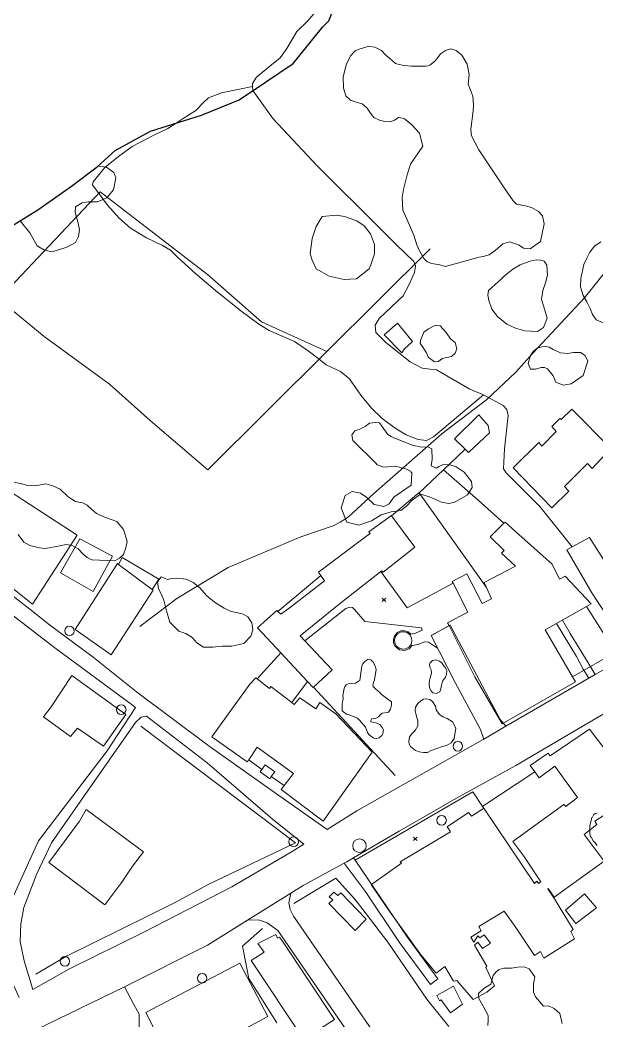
# Model space of a CAD drawing. Header units: metres. Extents: x 4652992 to 4879070, y 2074171 to 2309877.
# Drawn here: x 4653204.8 to 4653298.2, y 2306363.3 to 2306525.2 of the extents above; entities that cross this region are included whole.
import ezdxf

# ---------------------------------------------------------------- set-up
doc = ezdxf.new("R2010")
doc.units = ezdxf.units.M
doc.header["$MEASUREMENT"] = 0
doc.linetypes.add('DGN Style 2', pattern=[66.27138, 39.762828, -26.508552])
doc.linetypes.add('DGN Style 3', pattern=[92.779933, 66.271381, -26.508552])
doc.layers.get('0').update_dxf_attribs({"color": 4, "lineweight": 0})
for name, color, linetype, lineweight in [('Level 1', 2, 'Continuous', 0), ('Level 16', 2, 'Continuous', 0), ('Level 18', 5, 'Continuous', 0), ('Level 19', 38, 'DGN Style 3', 0), ('Level 20', 30, 'DGN Style 3', 0), ('Level 30', 5, 'Continuous', 0), ('Level 31', 38, 'Continuous', 0), ('Level 35', 4, 'Continuous', 0), ('Level 37', 3, 'Continuous', 0), ('Level 38', 3, 'Continuous', 0), ('Level 40', 1, 'Continuous', 0), ('Level 45', 9, 'Continuous', 0), ('Level 53', 5, 'Continuous', 0), ('Level 54', 30, 'DGN Style 2', 0), ('Level 61', 4, 'Continuous', 0), ('Level 62', 4, 'Continuous', 0), ('Level 63', 3, 'Continuous', 0)]:
    doc.layers.add(name, color=color, linetype=linetype, lineweight=lineweight)
doc.layers.add('Limite', color=38, linetype='Continuous', lineweight=0, plot=False)

# ---------------------------------------------------------------- blocks, each defined once
blk = doc.blocks.new('POSTE')
at = {"color": 0, "linetype": 'ByBlock', "lineweight": -2}
blk.add_circle((0, 0), 0.770001, dxfattribs=at)
blk = doc.blocks.new('AL')
at = {"color": 0, "linetype": 'ByBlock', "lineweight": -2, "ltscale": 10}
blk.add_circle((0, 0), 1.100002, dxfattribs=at)
blk = doc.blocks.new('COTA')
at = {"color": 0, "linetype": 'ByBlock', "lineweight": -2, "ltscale": 10}
for p, q in [((0, 0), (-1.419522, -1.408457)), ((-1.408457, 1.419522), (0, 0)), ((1.419522, 1.408457), (0, 0)), ((0, 0), (1.408457, -1.419522))]:
    blk.add_line(p, q, dxfattribs=at)

msp = doc.modelspace()

# ---------------------------------------------------------------- linework, layer by layer
at = {"layer": 'Level 1'}
msp.add_polyline3d([(4653224.210085, 2306427.062929, 1455.464), (4653230.211489, 2306431.557925, 1455), (4653238.538515, 2306436.598879, 1454), (4653250.301089, 2306441.530276, 1453), (4653255.503115, 2306443.321291, 1452.4), (4653256.619875, 2306443.94269, 1452.3), (4653258.00049, 2306444.781924, 1452.3), (4653262.027102, 2306448.505312, 1452), (4653273.119082, 2306458.222109, 1451), (4653280.401125, 2306463.798708, 1450.5), (4653285.074526, 2306468.236086, 1450.18), (4653287.788088, 2306471.251711, 1450), (4653296.190493, 2306480.230288, 1449.4), (4653300.888491, 2306486.122927, 1449), (4653310.75049, 2306498.072695, 1448), (4653316.912722, 2306505.038515, 1447.42), (4653320.309695, 2306509.195925, 1447), (4653334.033083, 2306524.272707, 1446), (4653335.304079, 2306525.262881, 1445.68)], dxfattribs=at)
at = {"layer": 'Level 16', "elevation": 1454.981954, "flags": 128}
msp.add_lwpolyline([(4653268.201503, 2306425.211011), (4653268.264159, 2306424.658422), (4653268.110579, 2306424.123919), (4653267.764144, 2306423.688875), (4653267.277596, 2306423.419522), (4653266.725007, 2306423.356866), (4653266.190504, 2306423.510446), (4653265.75546, 2306423.856881), (4653265.486107, 2306424.343429), (4653265.423451, 2306424.896018), (4653265.577031, 2306425.430521), (4653265.923466, 2306425.865565), (4653266.410014, 2306426.134918), (4653266.962603, 2306426.197574), (4653267.497106, 2306426.043994), (4653267.93215, 2306425.697559), (4653268.201503, 2306425.211011)], dxfattribs=at)
at = {"layer": 'Level 18', "color": 30}
for points in [[(4653340.408606, 2306435.190254, 1450.775027), (4653339.851278, 2306434.783627, 1450.823791), (4653328.206245, 2306428.939916, 1451.407923), (4653321.815818, 2306425.509451, 1451.534385), (4653308.189986, 2306418.085794, 1452.056872), (4653297.661772, 2306411.918107, 1452.390297), (4653285.045483, 2306404.534946, 1453.098137), (4653275.460515, 2306399.226903, 1453.6304), (4653266.195523, 2306393.92863, 1454.245503), (4653258.784715, 2306389.572793, 1454.653805), (4653257.704994, 2306388.938167, 1454.711617), (4653257.288772, 2306388.711438, 1454.750172), (4653250.64433, 2306385.092011, 1455.29055), (4653248.661377, 2306383.855744, 1455.491051), (4653241.661704, 2306379.491816, 1455.878219), (4653235.19862, 2306375.462423, 1456.464015), (4653221.741491, 2306368.704719, 1457.398463), (4653196.330299, 2306356.425816, 1459.267116)], [(4653254.5332, 2306394.184988, 1454.76041), (4653259.323891, 2306397.224664, 1454.435458), (4653279.807268, 2306408.767378, 1453.283866), (4653279.897029, 2306408.819564, 1453.286771), (4653283.464345, 2306410.893554, 1453.113364), (4653296.880918, 2306418.693769, 1452.42811), (4653297.912884, 2306419.29374, 1452.352988), (4653302.754117, 2306422.04177, 1452.066547)], [(4653206.907804, 2306368.260959, 1458.170703), (4653212.817769, 2306371.633901, 1457.867227), (4653224.847146, 2306377.555733, 1457.164692), (4653239.12331, 2306384.915905, 1455.942684), (4653248.886295, 2306390.602048, 1455.346659), (4653250.788168, 2306391.808779, 1455.059591)]]:
    msp.add_polyline3d(points, dxfattribs=at)
at = {"layer": 'Level 19', "linetype": 'DGN Style 3'}
for points in [[(4653204.677984, 2306366.988354, 1458.378355), (4653203.407146, 2306369.786329, 1459.179065), (4653202.615168, 2306371.821697, 1459.349377), (4653202.181591, 2306374.079568, 1459.426677), (4653202.115525, 2306377.009426, 1459.334752), (4653201.646964, 2306378.427547, 1459.306678), (4653199.859666, 2306381.668094, 1459.04637), (4653199.139819, 2306382.766595, 1459.004159), (4653192.314629, 2306389.290591, 1458.879772), (4653183.666489, 2306396.081385, 1459.032296), (4653171.773304, 2306404.681893, 1459.8416), (4653157.975971, 2306415.30473, 1460.698471), (4653170.591062, 2306431.653901, 1459.455392), (4653177.180283, 2306440.833625, 1459.011255), (4653183.221063, 2306448.371634, 1458.559814), (4653195.376255, 2306438.530266, 1457.650336), (4653199.163693, 2306435.47369, 1457.387014), (4653206.437377, 2306429.825436, 1456.999575), (4653209.603904, 2306427.298503, 1456.595062), (4653216.670921, 2306422.079768, 1456.308501), (4653223.709627, 2306416.439648, 1456.07679), (4653235.434396, 2306407.664287, 1455.951261), (4653245.396941, 2306400.589199, 1455.717909), (4653254.5332, 2306394.184988, 1454.76041)], [(4653223.500704, 2306413.947099, 1456.181909), (4653223.059503, 2306414.287784, 1456.179803), (4653210.467273, 2306423.599572, 1456.512859), (4653197.384344, 2306433.644307, 1457.464512), (4653182.905653, 2306444.802364, 1458.599346), (4653173.144262, 2306431.779539, 1459.32872), (4653160.670957, 2306415.991649, 1460.547403), (4653167.711292, 2306410.511792, 1460.142812), (4653176.637198, 2306403.502063, 1459.550798), (4653189.232322, 2306394.045933, 1458.857925), (4653192.972323, 2306391.259191, 1458.842759), (4653196.218908, 2306388.564351, 1458.88073), (4653202.193872, 2306383.399273, 1458.960688), (4653202.852626, 2306382.936045, 1458.96508), (4653203.429222, 2306382.979477, 1458.933648), (4653203.828949, 2306383.573722, 1458.86941), (4653207.838815, 2306392.332684, 1458.075441), (4653218.909775, 2306406.903002, 1456.972889), (4653223.500704, 2306413.947099, 1456.181909)], [(4653302.754117, 2306422.04177, 1452.066547), (4653302.860871, 2306422.8456, 1452.159538), (4653302.729677, 2306423.465116, 1452.239004), (4653301.917523, 2306425.522436, 1452.293603), (4653297.392195, 2306432.505554, 1452.356983), (4653293.311524, 2306439.442312, 1452.234938), (4653294.198361, 2306439.930691, 1452.192424), (4653296.997334, 2306441.472078, 1452.024751), (4653304.152963, 2306430.091064, 1452.23803), (4653306.31862, 2306426.998938, 1452.083561), (4653307.508362, 2306426.031839, 1451.929203), (4653308.858783, 2306425.904808, 1451.833202)], [(4653250.788168, 2306391.808779, 1455.059591), (4653245.671307, 2306395.846116, 1456.014854), (4653235.139161, 2306404.960157, 1456.042962), (4653225.309613, 2306412.550302, 1456.159278), (4653224.451901, 2306412.385745, 1456.270123), (4653223.525862, 2306411.481496, 1456.429757), (4653214.997229, 2306399.287139, 1457.550012), (4653209.910295, 2306392.002369, 1457.975681), (4653207.509954, 2306386.911547, 1458.438854), (4653205.42664, 2306381.527698, 1458.976724), (4653204.97277, 2306378.930267, 1459.248856), (4653204.873351, 2306376.031791, 1459.367583), (4653205.48572, 2306372.943854, 1459.314781), (4653206.907804, 2306368.260959, 1458.170703)]]:
    msp.add_polyline3d(points, dxfattribs=at)
at = {"layer": 'Level 20', "linetype": 'Continuous'}
for points in [[(4653252.950603, 2306526.925704, 1452.813835), (4653251.416545, 2306525.071743, 1453.313835), (4653249.614971, 2306523.370423, 1453.913834), (4653248.028464, 2306520.600353, 1454.413834), (4653246.937551, 2306519.103473, 1454.613835), (4653245.54883, 2306517.948571, 1454.813835), (4653243.111861, 2306515.984436, 1455.013835), (4653242.451987, 2306514.955742, 1455.113835), (4653242.476943, 2306514.460507, 1455.433494), (4653242.510452, 2306513.795557, 1455.8627), (4653245.796911, 2306509.23356, 1456.052), (4653252.906231, 2306501.618915, 1455.552), (4653263.309463, 2306491.247773, 1453.8), (4653265.749047, 2306488.83225, 1453.2), (4653268.584634, 2306486.119807, 1453.1), (4653268.81381, 2306485.398856, 1453.1), (4653268.671462, 2306484.349795, 1453.1), (4653268.209442, 2306483.239432, 1453.1), (4653267.776229, 2306482.27729, 1453.1), (4653266.831478, 2306480.583425, 1453.1), (4653262.935158, 2306476.889248, 1453.2), (4653262.295205, 2306475.813338, 1453.2), (4653262.389366, 2306474.629455, 1453), (4653264.045982, 2306473.0172, 1453), (4653267.995147, 2306469.895142, 1452), (4653269.894302, 2306468.881165, 1452), (4653271.183437, 2306468.693733, 1452), (4653272.240656, 2306468.581919, 1452), (4653277.628744, 2306465.451509, 1451), (4653279.819591, 2306464.521487, 1450.5), (4653283.011815, 2306462.823903, 1450.5), (4653283.598409, 2306462.185588, 1450.5), (4653283.812067, 2306461.217863, 1450.5), (4653283.223444, 2306455.791487, 1451), (4653283.063009, 2306452.572053, 1451.5), (4653283.494344, 2306451.933566, 1451.5), (4653288.968953, 2306446.458769, 1452), (4653294.198361, 2306439.930691, 1452.482)], [(4653279.819591, 2306464.521487, 1450.5), (4653271.769102, 2306457.721839, 1451.013835), (4653270.635905, 2306457.142389, 1451.013835), (4653269.251213, 2306457.33636, 1451.213834), (4653267.309227, 2306458.081351, 1451.413834), (4653265.520267, 2306459.151081, 1451.613835), (4653263.424855, 2306460.692722, 1452.013835), (4653261.712104, 2306462.366389, 1452.213835), (4653259.982409, 2306464.514009, 1452.513835), (4653258.170404, 2306467.131009, 1453.013835), (4653256.677404, 2306468.316427, 1453.213835), (4653254.368522, 2306469.393738, 1453.413834), (4653253.219597, 2306470.290738, 1453.613835), (4653251.439514, 2306471.658118, 1454.113835), (4653249.226311, 2306473.20088, 1454.313835), (4653245.141091, 2306474.937234, 1454.813835), (4653243.452948, 2306475.979886, 1455.013835), (4653240.580156, 2306478.142866, 1455.413834), (4653236.454507, 2306481.409459, 1455.913834), (4653233.241838, 2306484.179032, 1456.213834), (4653230.312558, 2306486.80389, 1456.513835), (4653229.183384, 2306487.953834, 1456.713834), (4653227.906508, 2306488.710154, 1456.813835), (4653225.322924, 2306489.982523, 1456.913834), (4653222.737389, 2306491.544381, 1457.113835), (4653220.839709, 2306493.167013, 1457.213834), (4653218.990936, 2306495.263123, 1457.313835), (4653216.547747, 2306498.5438, 1456.413834), (4653216.689215, 2306499.044394, 1456.413834), (4653218.584277, 2306501.317931, 1456.413834), (4653220.786796, 2306503.136115, 1456.413834), (4653222.957953, 2306504.71661, 1456.313835), (4653226.405763, 2306506.50883, 1455.913834), (4653228.759671, 2306507.659789, 1455.813835), (4653230.086191, 2306508.51817, 1455.760515), (4653231.24755, 2306509.269676, 1455.713834), (4653233.299315, 2306510.58934, 1455.513835), (4653234.562721, 2306511.930011, 1455.313835), (4653235.326307, 2306512.597235, 1455.213834), (4653237.42734, 2306513.425264, 1455.213834), (4653240.369959, 2306514.046724, 1455.213834), (4653242.476943, 2306514.460507, 1455.433494)], [(4653224.123593, 2306362.061871, 1458.889867), (4653224.131477, 2306364.306716, 1458.289867), (4653223.247105, 2306365.86432, 1458.089867), (4653221.741491, 2306368.704719, 1457.582)]]:
    msp.add_polyline3d(points, dxfattribs=at)
at = {"layer": 'Level 30', "color": 1, "elevation": 1459.938305, "flags": 128}
msp.add_lwpolyline([(4653226.384369, 2306432.906474), (4653219.589772, 2306422.434018), (4653213.784594, 2306426.566149), (4653220.5945, 2306437.224493), (4653220.784225, 2306437.082999), (4653226.238981, 2306433.014902), (4653226.384369, 2306432.906474)], dxfattribs=at)
at = {"layer": 'Level 30', "color": 1}
for points in [[(4653280.830606, 2306458.397949, 1453.7383), (4653277.389636, 2306455.197712, 1453.8383), (4653276.853855, 2306455.729809, 1453.790805), (4653275.13348, 2306457.438358, 1453.6383), (4653279.098326, 2306461.282409, 1453.3383), (4653280.584025, 2306459.554093, 1453.4383), (4653280.830606, 2306458.397949, 1453.7383)], [(4653294.116936, 2306462.21935, 1455.3383), (4653300.419101, 2306455.872931, 1455.4383), (4653297.407111, 2306452.642859, 1455.5383), (4653296.688782, 2306453.431251, 1455.4383), (4653292.928229, 2306449.705377, 1455.3383), (4653293.621956, 2306448.936409, 1455.3383), (4653290.901097, 2306446.224829, 1455.3383), (4653284.61003, 2306452.721082, 1455.3383), (4653288.773422, 2306456.804308, 1455.3383), (4653289.29934, 2306456.259167, 1455.3383), (4653291.608671, 2306458.60636, 1455.3383), (4653290.882569, 2306459.394603, 1455.3383), (4653292.199722, 2306460.731437, 1455.3383), (4653292.416501, 2306460.539501, 1455.3383), (4653294.116936, 2306462.21935, 1455.3383)], [(4653268.699358, 2306439.872023, 1457.3383), (4653263.587352, 2306435.818584, 1457.3383), (4653263.388418, 2306436.049462, 1457.3383), (4653263.229791, 2306435.925597, 1457.328739), (4653256.751902, 2306430.867295, 1456.9383), (4653250.159666, 2306425.539556, 1457.2383), (4653250.918944, 2306424.731383, 1457.282089), (4653255.361498, 2306420.002743, 1457.5383), (4653252.338457, 2306417.233603, 1457.832001), (4653252.273623, 2306417.174214, 1457.8383), (4653251.364325, 2306418.146862, 1457.828223), (4653247.019114, 2306422.794801, 1457.780069), (4653243.250048, 2306426.826455, 1457.7383), (4653246.388956, 2306429.644958, 1457.3383), (4653246.569291, 2306429.478442, 1457.3383), (4653247.062757, 2306429.022789, 1457.3383), (4653248.580128, 2306430.160016, 1457.2383), (4653254.097181, 2306434.444012, 1457.2383), (4653253.493774, 2306435.307471, 1457.299476), (4653253.110832, 2306435.85545, 1457.3383), (4653259.89755, 2306440.921037, 1457.6383), (4653261.496438, 2306442.086557, 1457.6383), (4653261.276067, 2306442.385151, 1457.5383), (4653264.92717, 2306445.000837, 1457.5383), (4653264.965508, 2306444.948711, 1457.536268), (4653268.699358, 2306439.872023, 1457.3383)], [(4653290.966598, 2306437.137976, 1455.8383), (4653292.124684, 2306434.716904, 1456.6383), (4653293.039829, 2306435.20077, 1456.6383), (4653297.263516, 2306430.685126, 1455.7383), (4653296.504898, 2306430.257812, 1455.799586), (4653289.836508, 2306426.501643, 1456.3383), (4653294.235345, 2306418.883944, 1456.3383), (4653294.706832, 2306418.067446, 1456.3383), (4653282.87251, 2306411.279159, 1456.3383), (4653278.458838, 2306418.895039, 1456.4383), (4653274.260883, 2306427.183195, 1456.4383), (4653274.027589, 2306427.643795, 1456.4383), (4653277.285541, 2306429.357491, 1456.4383), (4653274.90415, 2306434.0327, 1456.4383), (4653274.762049, 2306434.311675, 1456.4383), (4653277.154336, 2306435.591727, 1456.4383), (4653279.60841, 2306430.744298, 1456.7383), (4653281.12662, 2306431.538297, 1456.9383), (4653280.299879, 2306433.3314, 1455.973227), (4653279.927293, 2306434.139494, 1455.5383), (4653285.031369, 2306436.821687, 1455.6383), (4653282.735152, 2306438.901665, 1455.7383), (4653283.200817, 2306439.344899, 1455.8383), (4653280.916141, 2306441.53211, 1455.0383), (4653283.149167, 2306443.752006, 1455.222782), (4653283.336999, 2306443.938733, 1455.2383), (4653285.529924, 2306441.933686, 1456.1383), (4653290.966598, 2306437.137976, 1455.8383)], [(4653219.813439, 2306438.405336, 1458.5383), (4653216.64495, 2306432.70384, 1458.6383), (4653211.402565, 2306435.717751, 1458.8383), (4653214.494421, 2306441.22376, 1458.8383), (4653219.813439, 2306438.405336, 1458.5383)], [(4653221.976407, 2306412.820516, 1460.2383), (4653218.320021, 2306407.665173, 1460.0383), (4653214.157526, 2306410.604492, 1460.1383), (4653213.008504, 2306409.217061, 1459.3383), (4653208.641246, 2306412.429973, 1459.2383), (4653209.861457, 2306414.041326, 1460.0383), (4653213.233092, 2306419.08443, 1459.8383), (4653221.976407, 2306412.820516, 1460.2383)], [(4653243.183612, 2306418.596426, 1458.5383), (4653245.212331, 2306417.015792, 1458.5383), (4653245.420522, 2306417.318829, 1458.5383), (4653248.804891, 2306414.720294, 1461.484924), (4653249.210765, 2306414.408663, 1461.8383), (4653250.103217, 2306415.483948, 1461.8383), (4653252.710169, 2306413.70681, 1461.9383), (4653253.36463, 2306414.72313, 1458.5383), (4653255.915587, 2306412.93036, 1461.1383), (4653261.817851, 2306406.718626, 1461.1383), (4653253.883288, 2306395.530165, 1461.1383), (4653247.090762, 2306400.633239, 1461.4383), (4653247.574035, 2306401.276418, 1461.560454), (4653249.068882, 2306403.265884, 1461.9383), (4653243.209419, 2306407.508487, 1461.4383), (4653241.839294, 2306405.471222, 1461.266337), (4653241.615911, 2306405.139071, 1461.2383), (4653235.873592, 2306409.178768, 1461.2383), (4653242.047913, 2306417.692227, 1461.3383), (4653242.995616, 2306418.742899, 1458.5383), (4653243.183612, 2306418.596426, 1458.5383)], [(4653299.338799, 2306396.524789, 1456.194133), (4653297.8512, 2306395.520323, 1456.2383), (4653298.202129, 2306394.963782, 1455.4383), (4653296.108129, 2306393.393071, 1455.7383), (4653299.337785, 2306389.081252, 1455.9383), (4653291.244301, 2306383.206293, 1455.9383), (4653290.314784, 2306384.625632, 1458.9383), (4653290.272883, 2306384.58906, 1459.8383), (4653291.347125, 2306382.968554, 1460.0383), (4653294.342787, 2306377.981657, 1456.4383), (4653293.943802, 2306377.66178, 1456.4383), (4653294.570939, 2306376.463542, 1454.8383), (4653289.616844, 2306373.36974, 1454.8383), (4653289.049705, 2306374.429328, 1456.4383), (4653288.087107, 2306373.809365, 1456.4383), (4653284.957545, 2306378.470887, 1460.1383), (4653283.181075, 2306380.936317, 1459.9383), (4653279.100166, 2306378.463842, 1456.9383), (4653279.454571, 2306377.762644, 1456.9383), (4653277.769613, 2306376.77538, 1458.0383), (4653278.247959, 2306375.938447, 1458.0383), (4653278.916643, 2306376.985953, 1455.8383), (4653279.238663, 2306376.625831, 1456.0383), (4653279.953841, 2306377.108892, 1456.0383), (4653280.969247, 2306375.801885, 1456.0383), (4653279.673552, 2306374.911872, 1455.7383), (4653278.931843, 2306375.92834, 1455.7383), (4653278.40472, 2306375.461542, 1455.7383), (4653280.376711, 2306372.032358, 1456.3383), (4653280.236294, 2306371.866973, 1456.3383), (4653281.611376, 2306368.875683, 1455.9383), (4653280.380965, 2306367.851746, 1455.3383), (4653278.164529, 2306366.677595, 1455.3383), (4653275.51644, 2306369.754273, 1456.5383), (4653275.007621, 2306369.612084, 1456.5383), (4653273.559261, 2306371.986928, 1457.5383), (4653272.155623, 2306370.899295, 1457.6383), (4653269.685801, 2306373.874289, 1458.0383), (4653264.44418, 2306381.166787, 1458.8383), (4653261.664523, 2306385.269567, 1458.6383), (4653261.710945, 2306385.302443, 1458.636398), (4653266.54547, 2306388.72625, 1458.4383), (4653266.346881, 2306388.946781, 1458.0383), (4653274.485287, 2306393.828295, 1460.0383), (4653273.976786, 2306394.634086, 1459.7383), (4653277.402461, 2306396.949891, 1460.1383), (4653277.872123, 2306396.359743, 1460.3383), (4653279.836739, 2306397.60464, 1460.3383), (4653279.907078, 2306397.649211, 1460.3383), (4653288.081563, 2306385.457054, 1460.3383), (4653288.483025, 2306385.798129, 1460.3383), (4653288.740633, 2306385.461184, 1460.3383), (4653289.097793, 2306385.692499, 1460.3383), (4653286.336777, 2306389.862172, 1459.0383), (4653284.584806, 2306392.240597, 1456.5383), (4653292.860821, 2306398.231378, 1456.3383), (4653293.149855, 2306397.922843, 1456.3383), (4653295.043681, 2306399.356724, 1456.7383), (4653291.38876, 2306404.408829, 1457.1383), (4653288.837682, 2306402.534934, 1457.1383), (4653288.139892, 2306403.50917, 1456.943671), (4653287.40359, 2306404.537176, 1456.7383), (4653290.286059, 2306406.55261, 1457.0383), (4653290.640628, 2306406.110847, 1456.3383), (4653297.007241, 2306410.403077, 1456.4383), (4653300.881408, 2306405.348377, 1457.0383)], [(4653221.316045, 2306385.664949, 1464.933044), (4653218.574476, 2306382.0047, 1463.633045), (4653209.510692, 2306388.850168, 1463.333045), (4653214.432214, 2306395.536652, 1463.333045), (4653215.525936, 2306397.404349, 1461.033045), (4653224.828282, 2306390.578108, 1461.233044), (4653223.033072, 2306388.223736, 1461.533045), (4653221.316045, 2306385.664949, 1464.933044)], [(4653298.118443, 2306381.47683, 1455.6383), (4653294.752756, 2306378.966992, 1455.1383), (4653293.115598, 2306381.135083, 1455.6383), (4653296.168983, 2306383.778629, 1455.6383), (4653298.118443, 2306381.47683, 1455.6383)], [(4653246.220828, 2306377.19245, 1459.0383), (4653246.482189, 2306376.586707, 1459.0383), (4653246.827981, 2306376.763563, 1459.0383), (4653247.318853, 2306376.098411, 1459.6383), (4653255.709772, 2306363.405329, 1459.7383), (4653253.316591, 2306361.85413, 1459.4383), (4653254.876474, 2306359.44865, 1458.9383), (4653255.094358, 2306359.336121, 1458.8383), (4653258.514194, 2306353.93389, 1458.8383), (4653256.003579, 2306352.267301, 1458.7383), (4653252.580056, 2306357.518398, 1458.7383), (4653250.838234, 2306360.055776, 1459.2383), (4653242.254555, 2306372.968588, 1459.4383), (4653244.335281, 2306374.321241, 1459.6383), (4653243.335097, 2306375.744182, 1459.1383), (4653246.220828, 2306377.19245, 1459.0383)], [(4653231.832829, 2306351.398567, 1460.833), (4653225.215989, 2306364.572904, 1460.833), (4653240.393004, 2306372.519073, 1460.633), (4653244.917815, 2306363.901124, 1460.133)], [(4653244.917815, 2306363.901124, 1460.133), (4653241.424529, 2306362.001041, 1460.133)]]:
    msp.add_polyline3d(points, dxfattribs=at)
at = {"layer": 'Level 31'}
for points in [[(4653266.980328, 2306471.930049, 1454.8383), (4653266.622198, 2306471.344196, 1454.9383), (4653263.749654, 2306474.243414, 1455.4383), (4653265.92188, 2306476.161724, 1455.2383), (4653268.346869, 2306473.167666, 1454.1383), (4653266.980328, 2306471.930049, 1454.8383)], [(4653245.501865, 2306402.761168, 1458.506363), (4653245.244324, 2306402.400078, 1458.538305), (4653243.677347, 2306403.51073, 1458.538305), (4653243.954399, 2306403.90894, 1458.538305), (4653244.480974, 2306404.665792, 1458.538305), (4653246.05062, 2306403.530559, 1458.438305), (4653245.501865, 2306402.761168, 1458.506363)], [(4653255.638572, 2306384.049412, 1458.782), (4653256.252452, 2306383.493993, 1458.882), (4653256.730197, 2306383.937446, 1458.882), (4653260.824104, 2306379.658985, 1458.982), (4653259.072239, 2306377.854596, 1458.982), (4653254.78709, 2306382.207479, 1458.982), (4653255.454525, 2306382.779028, 1458.982), (4653254.868886, 2306383.270704, 1458.782), (4653255.638572, 2306384.049412, 1458.782)], [(4653274.985666, 2306368.820411, 1456.7383), (4653276.446949, 2306365.899942, 1456.6383), (4653274.515296, 2306364.529351, 1456.9383), (4653272.96599, 2306366.588355, 1456.9383), (4653272.715352, 2306366.45936, 1456.9383), (4653272.279014, 2306367.289328, 1456.8383), (4653274.985666, 2306368.820411, 1456.7383)]]:
    msp.add_polyline3d(points, dxfattribs=at)
at = {"layer": 'Level 35'}
for p, q in [((4653246.569291, 2306429.478442, 1455.738305), (4653253.493774, 2306435.307471, 1455.738305)), ((4653248.804891, 2306414.720294, 1457.838304), (4653251.364325, 2306418.146862, 1457.838304)), ((4653265.555866, 2306402.939607, 1458.038305), (4653252.338457, 2306417.233603, 1457.847628))]:
    msp.add_line(p, q, dxfattribs=at)
at = {"layer": 'Level 35', "extrusion": (0.6902634281067311, -0.7235516122044854, 0.0030764093735613), "elevation": 1543151.54081, "flags": 128}
msp.add_lwpolyline([(4958961.219308, -3292.90171), (4958966.659185, -3293.773312), (4958971.475114, -3294.544942)], dxfattribs=at)
at = {"layer": 'Level 35', "extrusion": (-0.6652061769097595, -0.7446881911686014, 0.0542239811811955), "elevation": -4812895.237746, "flags": 128}
msp.add_lwpolyline([(1933816.374169, 262814.602382), (1933823.862254, 262815.734212), (1933829.435105, 262815.734212)], dxfattribs=at)
at = {"layer": 'Level 35', "extrusion": (0.0149253605488548, -0.0391658192213719, 0.9991212500078283), "elevation": -19427.470699, "flags": 128}
msp.add_lwpolyline([(5169558.774913, 497845.263677), (5169564.250951, 497847.196606), (5169564.266027, 497847.138223), (5169568.96715, 497828.93298)], dxfattribs=at)
at = {"layer": 'Level 35', "flags": 128}
for points, elevation in [([(4653220.784225, 2306437.082999), (4653221.378923, 2306438.193704), (4653227.322076, 2306434.723617), (4653226.238981, 2306433.014902)], 1457.316801), ([(4653288.139892, 2306403.50917), (4653279.716833, 2306397.933168), (4653279.907078, 2306397.649211)], 1454.782)]:
    msp.add_lwpolyline(points, dxfattribs=dict(at, elevation=elevation))
at = {"layer": 'Level 37', "extrusion": (0.0734355928212195, 0.0148175284605108, 0.9971898788883279), "elevation": 377340.165464, "flags": 128}
msp.add_lwpolyline([(1340521.945839, -5003249.253922), (1340509.735676, -5003259.584413), (1340519.26872, -5003268.904276), (1340530.353483, -5003257.497698), (1340521.945839, -5003249.253922)], dxfattribs=at)
at = {"layer": 'Level 37'}
for points in [[(4653254.486241, 2306471.53926, 1455.429646), (4653243.898647, 2306476.340217, 1456.713834), (4653235.152932, 2306484.011296, 1457.613835), (4653217.804916, 2306497.395382, 1458.713835), (4653201.326224, 2306480.022142, 1458.5)], [(4653271.204831, 2306488.18111, 1454.5), (4653254.486241, 2306471.53926, 1455.429646), (4653235.237157, 2306452.378531, 1456.5), (4653225.90538, 2306460.392418, 1458), (4653219.295634, 2306466.259974, 1458.5), (4653208.760681, 2306473.979616, 1458.5), (4653201.326224, 2306480.022142, 1458.5), (4653200.132606, 2306480.992283, 1458.5), (4653198.678267, 2306482.174331, 1458.5), (4653196.518137, 2306483.735984, 1455.5)], [(4653224.38042, 2306410.921477, 1457.781954), (4653249.394695, 2306392.028254, 1457.781954), (4653235.413048, 2306385.312351, 1458.381953), (4653229.825507, 2306382.330265, 1459.281954), (4653212.346056, 2306373.688005, 1460.181953), (4653207.386278, 2306370.783247, 1460.481954)]]:
    msp.add_polyline3d(points, dxfattribs=at)
at = {"layer": 'Level 38'}
for p, q in [((4653243.183612, 2306418.596426, 1457.338304), (4653247.019114, 2306422.794801, 1457.338304)), ((4653243.954399, 2306403.90894, 1457.638304), (4653241.839294, 2306405.471222, 1457.638304)), ((4653245.501865, 2306402.761168, 1457.638304), (4653247.574035, 2306401.276418, 1457.638304))]:
    msp.add_line(p, q, dxfattribs=at)
at = {"layer": 'Level 38', "extrusion": (0.0093670186848841, 0.0059440273729124, 0.999938461856302), "elevation": 58751.74867, "flags": 128}
msp.add_lwpolyline([(4653076.452647, 2306110.401426), (4653083.402125, 2306114.40124), (4653078.722933, 2306121.775496)], dxfattribs=at)
at = {"layer": 'Level 38'}
for points in [[(4653249.13226, 2306382.214695, 1457.782), (4653255.927217, 2306386.320684, 1457.782), (4653259.022901, 2306382.906831, 1457.782), (4653260.687641, 2306380.766326, 1457.782), (4653264.346896, 2306375.931731, 1457.782), (4653270.656767, 2306366.736654, 1457.782), (4653274.246937, 2306362.274401, 1456.982)], [(4653246.390391, 2306362.890216, 1458.982), (4653241.881779, 2306370.047585, 1458.982), (4653240.843713, 2306375.27388, 1459.081954), (4653244.05316, 2306378.154543, 1458.681953)]]:
    msp.add_polyline3d(points, dxfattribs=at)
at = {"layer": 'Level 40', "color": 3, "flags": 128}
for points, elevation in [([(4653204.867132, 2306492.707926), (4653207.739585, 2306494.493065), (4653213.190686, 2306498.296396), (4653213.389958, 2306498.44863), (4653213.518473, 2306498.487884), (4653213.607042, 2306498.614472), (4653217.314122, 2306501.446504), (4653217.420374, 2306501.541852), (4653218.821608, 2306501.390298), (4653220.003764, 2306500.535248), (4653220.317389, 2306499.690482), (4653219.942085, 2306497.72314), (4653218.904447, 2306496.432169), (4653217.357012, 2306495.788248), (4653215.848567, 2306495.764409), (4653214.87449, 2306495.637811), (4653213.799212, 2306494.981361), (4653213.778584, 2306494.043684), (4653214.205852, 2306492.549102), (4653214.447358, 2306491.325622), (4653214.307028, 2306490.175461), (4653213.799285, 2306489.174279), (4653212.389425, 2306488.424687), (4653210.033788, 2306487.699505), (4653208.811428, 2306487.934099), (4653207.59931, 2306488.63772), (4653206.418166, 2306490.74843), (4653204.867132, 2306492.707926)], 1461.378591), ([(4653282.198951, 2306482.84916), (4653282.611949, 2306483.176733), (4653283.258688, 2306483.808308), (4653284.575584, 2306484.892351), (4653285.760075, 2306485.594623), (4653286.632916, 2306485.891564), (4653287.38262, 2306486.154096), (4653288.356803, 2306486.373274), (4653289.10815, 2306486.34454), (4653289.658455, 2306486.180066), (4653290.110706, 2306485.510818), (4653290.209385, 2306483.920605), (4653289.846554, 2306482.65227), (4653289.438492, 2306481.450846), (4653289.211329, 2306479.981687), (4653289.621658, 2306478.796733), (4653290.136634, 2306476.951391), (4653289.550938, 2306475.435015), (4653288.55654, 2306474.812334), (4653286.537741, 2306474.911313), (4653284.988097, 2306475.327051), (4653283.605199, 2306476.001561), (4653282.095914, 2306477.224246), (4653281.158762, 2306478.394593), (4653280.679856, 2306479.825575), (4653280.551831, 2306480.665017), (4653280.637388, 2306481.405004), (4653282.198951, 2306482.84916)], 1462.5), ([(4653270.617657, 2306471.319257), (4653269.797599, 2306472.571173), (4653269.590576, 2306472.873597), (4653269.636265, 2306473.346498), (4653270.198546, 2306474.683599), (4653270.914095, 2306475.203097), (4653272.08682, 2306475.809958), (4653272.817566, 2306475.713525), (4653273.797043, 2306474.606232), (4653274.486929, 2306473.598312), (4653275.256932, 2306473.012836), (4653275.505692, 2306472.002007), (4653275.233928, 2306471.266096), (4653274.646129, 2306470.722088), (4653273.131043, 2306470.399582), (4653272.55917, 2306469.940001), (4653271.889352, 2306469.893241), (4653270.880068, 2306470.612141), (4653270.617657, 2306471.319257)], 1454.378591), ([(4653291.113022, 2306467.619547), (4653290.185057, 2306468.767767), (4653289.716914, 2306468.984094), (4653289.161539, 2306468.964018), (4653288.25782, 2306468.673203), (4653287.4567, 2306468.700223), (4653287.037726, 2306469.624394), (4653287.448384, 2306470.895754), (4653287.873859, 2306471.573555), (4653288.529547, 2306472.12278), (4653289.645627, 2306472.414888), (4653290.464391, 2306472.257795), (4653291.114039, 2306471.88005), (4653292.280366, 2306471.318827), (4653293.490471, 2306471.213214), (4653294.419313, 2306471.414621), (4653295.514167, 2306471.373265), (4653296.278652, 2306470.931355), (4653296.738339, 2306469.999654), (4653295.956323, 2306467.661172), (4653294.044217, 2306466.298322), (4653292.731493, 2306466.085908), (4653291.516494, 2306466.614091), (4653291.113022, 2306467.619547)], 1452.889867), ([(4653228.726089, 2306434.667806), (4653229.375035, 2306434.801848), (4653230.21435, 2306434.847194), (4653231.744286, 2306434.707142), (4653232.836491, 2306434.184626), (4653233.870331, 2306433.362), (4653235.057029, 2306431.990826), (4653236.311851, 2306430.96976), (4653237.886316, 2306429.990691), (4653238.97859, 2306429.468133), (4653239.879099, 2306429.294051), (4653240.97, 2306429.031262), (4653241.721824, 2306428.626416), (4653242.356929, 2306427.621309), (4653242.502866, 2306426.503144), (4653242.198534, 2306425.472012), (4653241.03535, 2306424.295484), (4653239.128652, 2306423.833635), (4653237.52909, 2306423.883358), (4653236.040707, 2306423.703969), (4653234.531488, 2306423.684324), (4653233.428094, 2306424.416688), (4653232.713831, 2306425.281428), (4653231.641029, 2306425.904057), (4653230.519587, 2306426.276572), (4653229.0925, 2306427.746218), (4653228.563167, 2306429.561291), (4653228.124166, 2306431.306962), (4653227.729582, 2306432.21363), (4653227.234953, 2306433.139627), (4653227.08913, 2306434.257676), (4653227.604722, 2306435.040266), (4653227.714501, 2306435.070942), (4653228.726089, 2306434.667806)], 1460.5), ([(4653271.163564, 2306418.568931), (4653271.412335, 2306419.407596), (4653271.433761, 2306419.517874), (4653271.359371, 2306420.018538), (4653271.158615, 2306420.457815), (4653271.101088, 2306420.898004), (4653271.204443, 2306421.135464), (4653271.565886, 2306421.523259), (4653272.105073, 2306421.647858), (4653272.723215, 2306421.442546), (4653273.099339, 2306421.169603), (4653273.360606, 2306420.747236), (4653273.565929, 2306420.478706), (4653273.721461, 2306420.248406), (4653273.888499, 2306419.930065), (4653273.870256, 2306419.247073), (4653273.67426, 2306418.827282), (4653273.209459, 2306418.202007), (4653273.020406, 2306417.523418), (4653272.913283, 2306416.972014), (4653272.756364, 2306416.458838), (4653272.250886, 2306416.213292), (4653271.638876, 2306416.303008), (4653271.350826, 2306416.587545), (4653271.121699, 2306417.175354), (4653271.029654, 2306417.879685), (4653271.104644, 2306418.265663), (4653271.163564, 2306418.568931)], 1459.5), ([(4653298.218452, 2306391.580213), (4653297.837249, 2306392.085186), (4653297.604943, 2306392.369694), (4653297.260285, 2306392.93947), (4653297.088299, 2306393.164394), (4653297.049027, 2306393.579276), (4653297.065294, 2306394.774023), (4653297.289402, 2306395.928562), (4653297.371446, 2306396.104356), (4653297.454172, 2306396.16023), (4653297.686856, 2306396.618337)], 1456), ([(4653297.686856, 2306396.618337), (4653297.879884, 2306396.748711), (4653298.253177, 2306396.820269)], 1456)]:
    msp.add_lwpolyline(points, dxfattribs=dict(at, elevation=elevation))
at = {"layer": 'Level 40', "color": 3}
for points in [[(4653270.03889, 2306504.771303, 1465.116802), (4653269.47272, 2306506.916594, 1462.616802), (4653268.257277, 2306508.258515, 1461.116802), (4653267.274274, 2306509.045844, 1461.116802), (4653266.962087, 2306509.285379, 1461.116802), (4653266.385796, 2306509.396653, 1461.116802), (4653266.097652, 2306509.45229, 1461.116802), (4653265.6847, 2306509.173517, 1461.116802), (4653265.409399, 2306508.987667, 1461.116802), (4653265.018839, 2306508.824072, 1461.116802), (4653264.581847, 2306508.729195, 1461.116802), (4653263.879107, 2306508.805136, 1461.116802), (4653263.025877, 2306509.029638, 1461.116802), (4653262.09099, 2306509.449162, 1461.116802), (4653261.569061, 2306510.147453, 1461.116802), (4653261.011905, 2306510.97204, 1461.116802), (4653260.190656, 2306511.668362, 1461.116802), (4653259.395082, 2306511.881725, 1461.116802), (4653258.333779, 2306512.265895, 1461.116802), (4653257.570179, 2306512.951075, 1461.116802), (4653257.206701, 2306514.156476, 1461.116802), (4653257.150487, 2306516.019497, 1461.116802), (4653257.68008, 2306518.127848, 1461.116802), (4653258.3634, 2306519.489539, 1461.116802), (4653259.04998, 2306520.253145, 1461.116802), (4653259.566957, 2306520.452055, 1461.116802), (4653261.279558, 2306520.957827, 1461.116802), (4653261.452429, 2306520.924453, 1461.116802), (4653262.270361, 2306520.826287, 1461.116802), (4653262.708961, 2306520.622124, 1461.116802), (4653263.355667, 2306520.258296, 1461.116802), (4653264.050449, 2306519.52672, 1461.116802), (4653264.617148, 2306519.058845, 1461.116802), (4653265.57768, 2306518.156461, 1461.116802), (4653265.981061, 2306518.078582, 1461.116802), (4653267.01833, 2306517.878322, 1461.116802), (4653268.193248, 2306517.770979, 1461.116802), (4653270.519056, 2306517.740169, 1461.116802), (4653270.887208, 2306517.788584, 1461.116802), (4653271.151299, 2306517.916835, 1461.116802), (4653271.919527, 2306518.485466, 1461.116802), (4653272.308407, 2306518.948094, 1461.116802), (4653272.879702, 2306519.733971, 1461.116802), (4653273.705546, 2306520.291468, 1461.116802), (4653274.533049, 2306520.549922, 1461.116802), (4653275.4327, 2306520.256753, 1461.116802), (4653276.311637, 2306519.549371, 1461.116802), (4653277.217969, 2306518.060005, 1461.116802), (4653277.492065, 2306516.393938, 1461.116802), (4653277.362759, 2306514.805722, 1461.116802), (4653278.121959, 2306512.866682, 1461.116802), (4653278.199126, 2306511.417786, 1461.116802), (4653278.157694, 2306510.589275, 1461.116802), (4653278.036245, 2306509.656703, 1461.116802), (4653277.925986, 2306508.781713, 1461.116802), (4653277.806203, 2306507.550034, 1461.116802), (4653277.844786, 2306506.825543, 1461.116802), (4653277.892894, 2306506.457731, 1461.116802), (4653279.103619, 2306504.212392, 1462.116802), (4653283.080013, 2306498.197206, 1460.116802), (4653284.615646, 2306495.937648, 1458.616802), (4653285.173332, 2306495.410107, 1458.616802), (4653286.619495, 2306495.130829, 1458.616802), (4653287.591662, 2306494.883109, 1458.616802), (4653288.72784, 2306494.243844, 1458.616802), (4653289.367556, 2306493.520514, 1458.616802), (4653289.65235, 2306492.205941, 1458.616802), (4653289.0442, 2306489.384316, 1458.616802), (4653287.363808, 2306488.149308, 1458.616802), (4653286.311291, 2306488.292603, 1458.616802), (4653285.626647, 2306488.784728, 1458.616802), (4653284.109668, 2306489.317636, 1458.616802), (4653282.96731, 2306488.998425, 1458.616802), (4653281.736769, 2306487.91647, 1458.616802), (4653280.758396, 2306487.205683, 1458.616802), (4653279.800807, 2306486.910765, 1458.616802), (4653279.119544, 2306486.80241, 1458.616802), (4653273.672801, 2306485.33509, 1458.616802), (4653272.758488, 2306485.571674, 1458.616802), (4653271.485865, 2306485.81748, 1458.616802), (4653270.698492, 2306486.089529, 1458.616802), (4653270.198691, 2306486.605952, 1458.616802), (4653269.475428, 2306487.825345, 1458.616802), (4653269.065534, 2306488.804251, 1458.616802), (4653268.53664, 2306490.40594, 1458.616802), (4653267.459722, 2306492.893173, 1458.616802), (4653266.805159, 2306494.451169, 1463.116802), (4653266.667557, 2306496.503764, 1463.116802), (4653266.913181, 2306497.767258, 1463.116802), (4653267.497021, 2306500.157138, 1463.116802), (4653268.015507, 2306501.904147, 1463.116802), (4653270.03889, 2306504.771303, 1465.116802)], [(4653257.281222, 2306483.226266, 1458.778591), (4653254.850056, 2306483.771863, 1458.778591), (4653252.777849, 2306484.930446, 1459.778591), (4653252.129988, 2306486.320451, 1460.578591), (4653251.783372, 2306487.40697, 1460.578591), (4653252.091488, 2306489.8582, 1460.578591), (4653252.770677, 2306491.767203, 1460.578591), (4653253.711572, 2306493.39035, 1460.578591), (4653256.051665, 2306493.645973, 1460.578591), (4653257.347363, 2306493.396631, 1460.578591), (4653259.347471, 2306492.698044, 1460.578591), (4653260.542226, 2306491.919203, 1460.578591), (4653261.560069, 2306490.625508, 1460.578591), (4653262.172479, 2306488.860907, 1460.578591), (4653262.204111, 2306487.364825, 1460.578591), (4653261.630503, 2306485.592898, 1460.578591), (4653261.348714, 2306484.941202, 1460.578591), (4653259.278056, 2306483.314589, 1458.778591), (4653257.281222, 2306483.226266, 1458.778591)], [(4653299.182972, 2306476.189735, 1462.116802), (4653298.0442, 2306476.677702, 1462.116802), (4653297.460967, 2306477.540762, 1462.116802), (4653297.114607, 2306478.518857, 1462.116802), (4653296.571519, 2306479.588538, 1462.116802), (4653295.966714, 2306480.616527, 1462.116802), (4653295.545565, 2306482.037809, 1462.116802), (4653295.589634, 2306483.369213, 1462.116802), (4653296.082776, 2306485.632171, 1462.116802), (4653296.551911, 2306486.667049, 1462.116802), (4653297.062698, 2306487.640277, 1462.116802), (4653297.790267, 2306488.625221, 1462.116802), (4653298.829492, 2306489.282003, 1462.116802)], [(4653270.817605, 2306456.104421, 1462.5), (4653271.457505, 2306455.824625, 1462.1168), (4653271.526424, 2306454.10022, 1458.1168), (4653271.383189, 2306453.059506, 1454.6168), (4653272.230948, 2306452.664651, 1454.6168), (4653272.603384, 2306452.916132, 1454.6168), (4653273.215883, 2306453.213637, 1454.6168), (4653274.239286, 2306453.246913, 1454.6168), (4653275.416228, 2306452.880864, 1454.6168), (4653276.684863, 2306452.035021, 1454.6168), (4653277.868284, 2306450.512514, 1454.6168), (4653277.998456, 2306449.516977, 1454.6168), (4653277.221543, 2306448.373252, 1454.6168), (4653275.102089, 2306447.102868, 1456.1168), (4653274.152487, 2306446.963602, 1456.1168), (4653273.041045, 2306447.178391, 1456.1168), (4653271.082365, 2306448.018016, 1456.1168), (4653269.620556, 2306448.442411, 1457.1168), (4653268.277322, 2306447.489052, 1458.6168), (4653267.397721, 2306446.510394, 1458.6168), (4653266.436855, 2306445.823109, 1458.6168), (4653264.880376, 2306445.618502, 1458.6168), (4653263.263652, 2306445.103911, 1458.6168), (4653261.693745, 2306444.1208, 1458.6168), (4653259.6796, 2306443.453276, 1458.6168), (4653257.703471, 2306443.927093, 1458.6168), (4653256.823475, 2306446.256658, 1458.6168), (4653257.440927, 2306448.250823, 1458.6168), (4653258.57897, 2306448.903841, 1458.6168), (4653259.952125, 2306448.638473, 1458.6168), (4653260.964837, 2306447.937367, 1458.6168), (4653262.121578, 2306446.794909, 1458.6168), (4653263.716255, 2306446.486726, 1458.6168), (4653264.581184, 2306446.916869, 1458.6168), (4653265.336509, 2306447.965482, 1458.6168), (4653268.104648, 2306449.911555, 1458.6168), (4653268.229959, 2306451.922928, 1462.1168), (4653268.101458, 2306452.054367, 1462.8886), (4653268.106587, 2306452.139122, 1463), (4653267.91825, 2306452.241765, 1463), (4653267.410526, 2306452.518471, 1463), (4653266.58054, 2306452.748811, 1463), (4653266.17154, 2306452.842078, 1463), (4653265.57539, 2306452.978021, 1463), (4653263.686923, 2306452.853781, 1462), (4653262.639036, 2306453.231413, 1462), (4653262.387071, 2306453.479103, 1461.746), (4653258.670348, 2306457.132763, 1458), (4653258.529668, 2306458.040657, 1458), (4653259.014528, 2306458.721986, 1458), (4653259.800401, 2306458.957641, 1458), (4653260.659838, 2306459.390447, 1458), (4653261.369246, 2306459.957924, 1458), (4653262.33911, 2306460.052344, 1458), (4653263.031619, 2306459.98899, 1458), (4653263.393979, 2306459.496243, 1458), (4653264.359707, 2306458.117908, 1462), (4653264.894445, 2306457.804429, 1462), (4653265.337733, 2306457.591265, 1462), (4653265.50329, 2306457.511654, 1462), (4653268.297412, 2306456.372911, 1462.5), (4653269.8498, 2306456.072947, 1462.5), (4653270.817605, 2306456.104421, 1462.5)], [(4653200.697694, 2306451.185652, 1463.116802), (4653205.291422, 2306450.091012, 1465.616802), (4653206.096072, 2306449.840689, 1465.616802), (4653207.27393, 2306449.802645, 1465.616802), (4653208.997645, 2306450.133118, 1465.616802), (4653210.167845, 2306449.812146, 1465.616802), (4653211.33928, 2306449.253923, 1465.616802), (4653212.563376, 2306448.059074, 1464.116802), (4653213.242585, 2306447.642759, 1464.116802), (4653213.793333, 2306447.298778, 1464.116802), (4653214.342848, 2306447.192568, 1464.116802), (4653214.983952, 2306447.068656, 1464.116802), (4653215.717882, 2306446.689267, 1464.116802), (4653216.435231, 2306445.98053, 1464.116802), (4653217.216205, 2306445.354505, 1464.116802), (4653218.656131, 2306444.696127, 1464.116802), (4653220.526051, 2306444.04965, 1464.116802), (4653221.603387, 2306442.748709, 1464.116802), (4653222.171813, 2306440.78595, 1464.116802), (4653221.975791, 2306439.778602, 1464.116802), (4653221.569848, 2306438.669285, 1464.116802), (4653220.932427, 2306438.07982, 1464.116802), (4653220.184345, 2306437.65428, 1464.116802), (4653216.466294, 2306437.839335, 1465.116802), (4653215.687657, 2306438.227063, 1465.116802), (4653214.990352, 2306438.788839, 1465.116802), (4653214.246091, 2306439.596899, 1465.116802), (4653213.265529, 2306440.165976, 1465.116802), (4653212.296336, 2306440.305878, 1465.116802), (4653211.255949, 2306440.080009, 1465.116802), (4653208.956086, 2306439.658771, 1466.116802), (4653208.399264, 2306439.719032, 1466.116802), (4653207.988314, 2306439.79847, 1466.116802), (4653207.486043, 2306439.89556, 1466.116802), (4653207.075095, 2306439.974997, 1466.116802), (4653206.444733, 2306440.14422, 1466.116802), (4653205.465649, 2306440.71246, 1466.116802), (4653204.519696, 2306441.937499, 1466.116802)], [(4653262.147933, 2306412.183017, 1459), (4653261.762037, 2306412.16218, 1459), (4653261.598524, 2306411.811994, 1459), (4653261.602777, 2306411.604644, 1458), (4653262.203031, 2306411.504591, 1457), (4653262.596891, 2306411.396529, 1457), (4653263.120632, 2306411.13572, 1457), (4653263.448759, 2306410.689371, 1457), (4653263.62908, 2306410.303507, 1457), (4653263.534343, 2306409.651735, 1457), (4653263.430997, 2306409.448352, 1457), (4653262.96032, 2306408.996902, 1457), (4653262.524621, 2306408.889691, 1457), (4653262.094023, 2306408.972951, 1457), (4653261.779601, 2306409.161385, 1457), (4653261.279763, 2306409.545216, 1457), (4653261.062716, 2306409.906276, 1457), (4653260.931962, 2306410.218739, 1457), (4653260.714042, 2306410.739508, 1457), (4653259.775346, 2306411.870038, 1459.5), (4653259.455237, 2306412.186283, 1459.5), (4653258.749516, 2306412.481703, 1459.5), (4653258.246407, 2306412.67436, 1459.5), (4653257.743299, 2306412.867017, 1459.5), (4653257.288706, 2306413.145673, 1459.5), (4653256.956695, 2306413.400627, 1459.5), (4653256.962533, 2306414.575841, 1459.5), (4653257.045909, 2306415.00482, 1459.5), (4653257.148019, 2306415.366588, 1459.5), (4653257.090082, 2306415.886469, 1459.5), (4653257.273831, 2306416.99546, 1459.5), (4653257.394673, 2306417.290016, 1459.5), (4653257.613404, 2306417.597436, 1459.5), (4653257.930892, 2306417.758595, 1459.5), (4653258.548871, 2306417.829867, 1459.5), (4653259.099605, 2306417.882348, 1459.5), (4653259.606046, 2306418.197726, 1459.5), (4653259.813734, 2306418.284739, 1459.5), (4653260.076366, 2306420.311071, 1458), (4653260.208525, 2306420.827129, 1458), (4653260.263105, 2306420.944013, 1458), (4653260.555656, 2306421.301623, 1458), (4653260.824336, 2306421.536411, 1458), (4653261.148469, 2306421.728619, 1458), (4653261.578416, 2306421.6455, 1458), (4653262.034856, 2306421.206809, 1458), (4653262.370206, 2306420.472934, 1458), (4653262.488832, 2306420.099547, 1458), (4653262.211836, 2306418.406503, 1459), (4653262.090914, 2306418.111737, 1459), (4653261.94703, 2306417.535078, 1459), (4653261.997319, 2306417.302653, 1459), (4653262.477826, 2306416.827975, 1459), (4653263.00092, 2306416.408691, 1459), (4653263.284635, 2306416.067501, 1459), (4653264.505755, 2306415.143568, 1457), (4653264.92527, 2306414.839108, 1457), (4653264.946712, 2306414.292537, 1457), (4653264.796445, 2306413.683439, 1457), (4653264.473588, 2306413.171522, 1457), (4653264.240365, 2306413.120891, 1457), (4653263.417962, 2306412.987405, 1459), (4653263.155615, 2306412.783598, 1459), (4653262.826845, 2306412.401733, 1459), (4653262.36261, 2306412.141509, 1459), (4653262.147933, 2306412.183017, 1459)], [(4653268.856399, 2306406.99235, 1458), (4653268.001445, 2306407.619559, 1458.5), (4653267.806947, 2306408.002975, 1458.5), (4653267.730753, 2306408.401937, 1458.5), (4653267.881847, 2306409.179599, 1458.5), (4653268.241824, 2306409.647909, 1458.5), (4653268.771527, 2306410.198667, 1458.5), (4653269.189058, 2306410.963219, 1458.5), (4653269.229037, 2306411.762341, 1458.5), (4653268.942894, 2306412.662931, 1458.5), (4653268.790504, 2306413.460809, 1458.5), (4653268.854193, 2306413.986382, 1458.5), (4653269.235742, 2306414.565756, 1458.5), (4653269.669775, 2306415.01972, 1458.5), (4653270.10487, 2306415.281378, 1458.5), (4653270.652133, 2306415.329251, 1458.5), (4653271.170621, 2306415.229008, 1458.5), (4653271.571877, 2306414.920911, 1458.5), (4653272.044204, 2306414.166704, 1459.5), (4653272.195325, 2306413.562008, 1459.5), (4653272.672105, 2306412.855978, 1459.5), (4653273.236157, 2306412.401631, 1459.5), (4653273.95426, 2306412.147693, 1459.5), (4653274.807, 2306411.599159, 1459.5), (4653275.381453, 2306410.605661, 1459.5), (4653275.088013, 2306408.89751, 1459.5), (4653274.604311, 2306408.185315, 1459.5), (4653273.867837, 2306407.752197, 1459.5), (4653273.225814, 2306407.607759, 1459.5), (4653271.388964, 2306406.964068, 1458), (4653270.783683, 2306406.61969, 1458), (4653270.132008, 2306406.630344, 1458), (4653269.427808, 2306406.766508, 1458), (4653268.856399, 2306406.99235, 1458)], [(4653280.543391, 2306362.464847, 1456.092086), (4653280.581725, 2306363.357615, 1456.092086), (4653280.586367, 2306364.076857, 1456.092086), (4653279.79807, 2306365.579611, 1456.092086), (4653279.097795, 2306366.840274, 1456.092086), (4653279.024119, 2306367.619644, 1456.092086), (4653279.955194, 2306368.474668, 1456.092086), (4653281.026065, 2306369.122617, 1456.092086), (4653281.390752, 2306370.53725, 1456.092086), (4653281.86407, 2306371.120762, 1456.092086), (4653282.390444, 2306371.513988, 1456.092086), (4653283.151789, 2306371.726744, 1456.092086), (4653284.373397, 2306371.760456, 1456.092086), (4653285.343188, 2306371.887886, 1456.092086), (4653286.434681, 2306371.946769, 1456.092086), (4653287.225098, 2306371.613849, 1456.092086), (4653288.142304, 2306370.311293, 1456.092086), (4653287.923361, 2306369.183499, 1456.092086), (4653287.930982, 2306367.831835, 1456.092086), (4653288.238418, 2306367.097256, 1456.092086), (4653289.547535, 2306365.605246, 1455.092086), (4653290.36315, 2306365.627747, 1455.092086), (4653291.276629, 2306365.225663, 1455.092086), (4653292.19267, 2306364.372353, 1455.092086), (4653292.55756, 2306362.769261, 1455.092086)]]:
    msp.add_polyline3d(points, dxfattribs=at)
at = {"layer": 'Level 53', "color": 212}
for points in [[(4653279.897029, 2306408.819564, 1453.286771), (4653279.360064, 2306410.382797, 1453.651959), (4653275.272483, 2306417.95424, 1453.982035), (4653271.3763, 2306425.558087, 1453.845), (4653274.431362, 2306427.276417, 1453.715268), (4653282.556615, 2306412.007766, 1453.400401), (4653283.464345, 2306410.893554, 1453.113364)], [(4653241.661704, 2306379.491816, 1455.878219), (4653243.448763, 2306379.565726, 1455.916341), (4653244.803085, 2306379.097229, 1456.016085), (4653246.544405, 2306377.831078, 1456.105558), (4653267.384128, 2306347.540259, 1455.878073), (4653270.246139, 2306349.431592, 1455.840058), (4653249.090796, 2306380.155288, 1455.967188), (4653248.539758, 2306381.238632, 1455.86395), (4653248.352247, 2306382.283769, 1455.716246), (4653248.661377, 2306383.855744, 1455.491051)]]:
    msp.add_polyline3d(points, dxfattribs=at)
at = {"layer": 'Level 54', "linetype": 'Continuous'}
for points in [[(4653291.658839, 2306427.528125, 1453.481954), (4653294.886153, 2306422.174647, 1453.481954), (4653295.971388, 2306420.149569, 1453.181953), (4653296.880918, 2306418.693769, 1452.25605)], [(4653297.912884, 2306419.29374, 1452.181953), (4653296.787669, 2306421.169096, 1453.481954), (4653293.881875, 2306425.923087, 1453.481954), (4653292.599154, 2306428.057786, 1453.481954)], [(4653257.288772, 2306388.711438, 1455.011475), (4653260.66082, 2306384.20827, 1455.122839), (4653266.245075, 2306375.884054, 1455.122839), (4653271.257676, 2306369.110319, 1454.722839), (4653272.445465, 2306370.01847, 1454.722839), (4653267.495502, 2306376.782496, 1455.022838), (4653262.257842, 2306384.501239, 1454.822838), (4653259.043957, 2306389.209578, 1454.822838), (4653258.784715, 2306389.572793, 1454.9057)]]:
    msp.add_polyline3d(points, dxfattribs=at)
at = {"layer": 'Level 62'}
msp.add_line((4653274.260708, 2306427.183096, 1454.316992), (4653271.624576, 2306425.69796, 1454.499766), dxfattribs=at)
at = {"layer": 'Level 62', "extrusion": (0.0078639414921915, 0.1083816175252522, 0.9940782581903786), "elevation": 288013.090243, "flags": 128}
msp.add_lwpolyline([(-4474151.151698, -2621359.839679), (-4474155.800718, -2621354.258776), (-4474162.932134, -2621358.790424)], dxfattribs=at)
at = {"layer": 'Level 62', "extrusion": (0.0078638642650468, 0.1083815418898538, 0.9940782670476197), "elevation": 288012.55645, "flags": 128}
msp.add_lwpolyline([(-4474162.945299, -2621345.16852), (-4474161.380812, -2621346.010309), (-4474160.770552, -2621346.049057), (-4474159.741415, -2621345.518302), (-4474158.788453, -2621345.290407), (-4474158.340708, -2621344.70889), (-4474157.684744, -2621344.383925), (-4474156.79355, -2621344.426783), (-4474156.059376, -2621344.936786), (-4474155.760175, -2621345.498632), (-4474155.697486, -2621346.132892), (-4474155.880852, -2621346.743004), (-4474156.282357, -2621347.236085), (-4474156.808356, -2621347.526735), (-4474157.403375, -2621347.605357), (-4474157.986147, -2621347.461213), (-4474158.47708, -2621347.113991), (-4474159.187619, -2621347.329601), (-4474160.221275, -2621347.931011), (-4474160.115899, -2621348.292055), (-4474150.864677, -2621348.627223), (-4474149.07189, -2621350.491115), (-4474148.744579, -2621350.75364), (-4474148.302749, -2621350.772209), (-4474147.674999, -2621350.521019), (-4474141.419653, -2621344.807319)], dxfattribs=at)
at = {"layer": 'Level 62', "elevation": 1454.822838, "flags": 128}
msp.add_lwpolyline([(4653259.043957, 2306389.209578), (4653278.08661, 2306400.271402), (4653279.650118, 2306397.889003), (4653279.836629, 2306397.604807)], dxfattribs=at)
at = {"layer": 'Limite', "color": 5, "linetype": 'Continuous', "lineweight": 30}
msp.add_polyline3d([(4653201.626732, 2306490.694118, 1455.531317), (4653207.739585, 2306494.493065, 1455.484307), (4653213.190686, 2306498.296396, 1455.405175), (4653217.314122, 2306501.446504, 1455.977366), (4653220.242941, 2306504.074777, 1456.177426), (4653225.95449, 2306507.214631, 1455.893019), (4653234.17743, 2306509.808944, 1456.065506), (4653239.093238, 2306511.802434, 1455.994038), (4653240.281843, 2306512.284356, 1455.978257), (4653244.535762, 2306515.168903, 1455.531512), (4653249.055367, 2306518.184095, 1455.328491), (4653253.858382, 2306524.109247, 1454.35954), (4653254.801305, 2306525.074605, 1454.267367), (4653258.071546, 2306533.395991, 1451.978113)], dxfattribs=at)

# ---------------------------------------------------------------- block references
at = {"layer": 'Level 45', "zscale": 0.1}
msp.add_blockref('AL', (4653259.764368, 2306391.55261, 1454.816801), dxfattribs=at)
at = {"layer": 'Level 61', "zscale": 0.1}
for p in [(4653212.834124, 2306426.32709, 1456.622839), (4653221.215298, 2306413.578162, 1456.622839), (4653275.685207, 2306407.649242, 1454.022838), (4653273.054253, 2306395.66487, 1454.522838), (4653249.117863, 2306392.203424, 1456.522838), (4653212.089177, 2306372.843551, 1458.922839), (4653234.306994, 2306370.100869, 1457.816801)]:
    msp.add_blockref('POSTE', p, dxfattribs=at)
at = {"layer": 'Level 63', "xscale": 0.2, "yscale": 0.2, "zscale": 0.1}
for p in [(4653263.722603, 2306431.369782, 1454.258659), (4653268.800709, 2306392.67088, 1454.822838)]:
    msp.add_blockref('COTA', p, dxfattribs=at)

doc.saveas('drawing.dxf')
